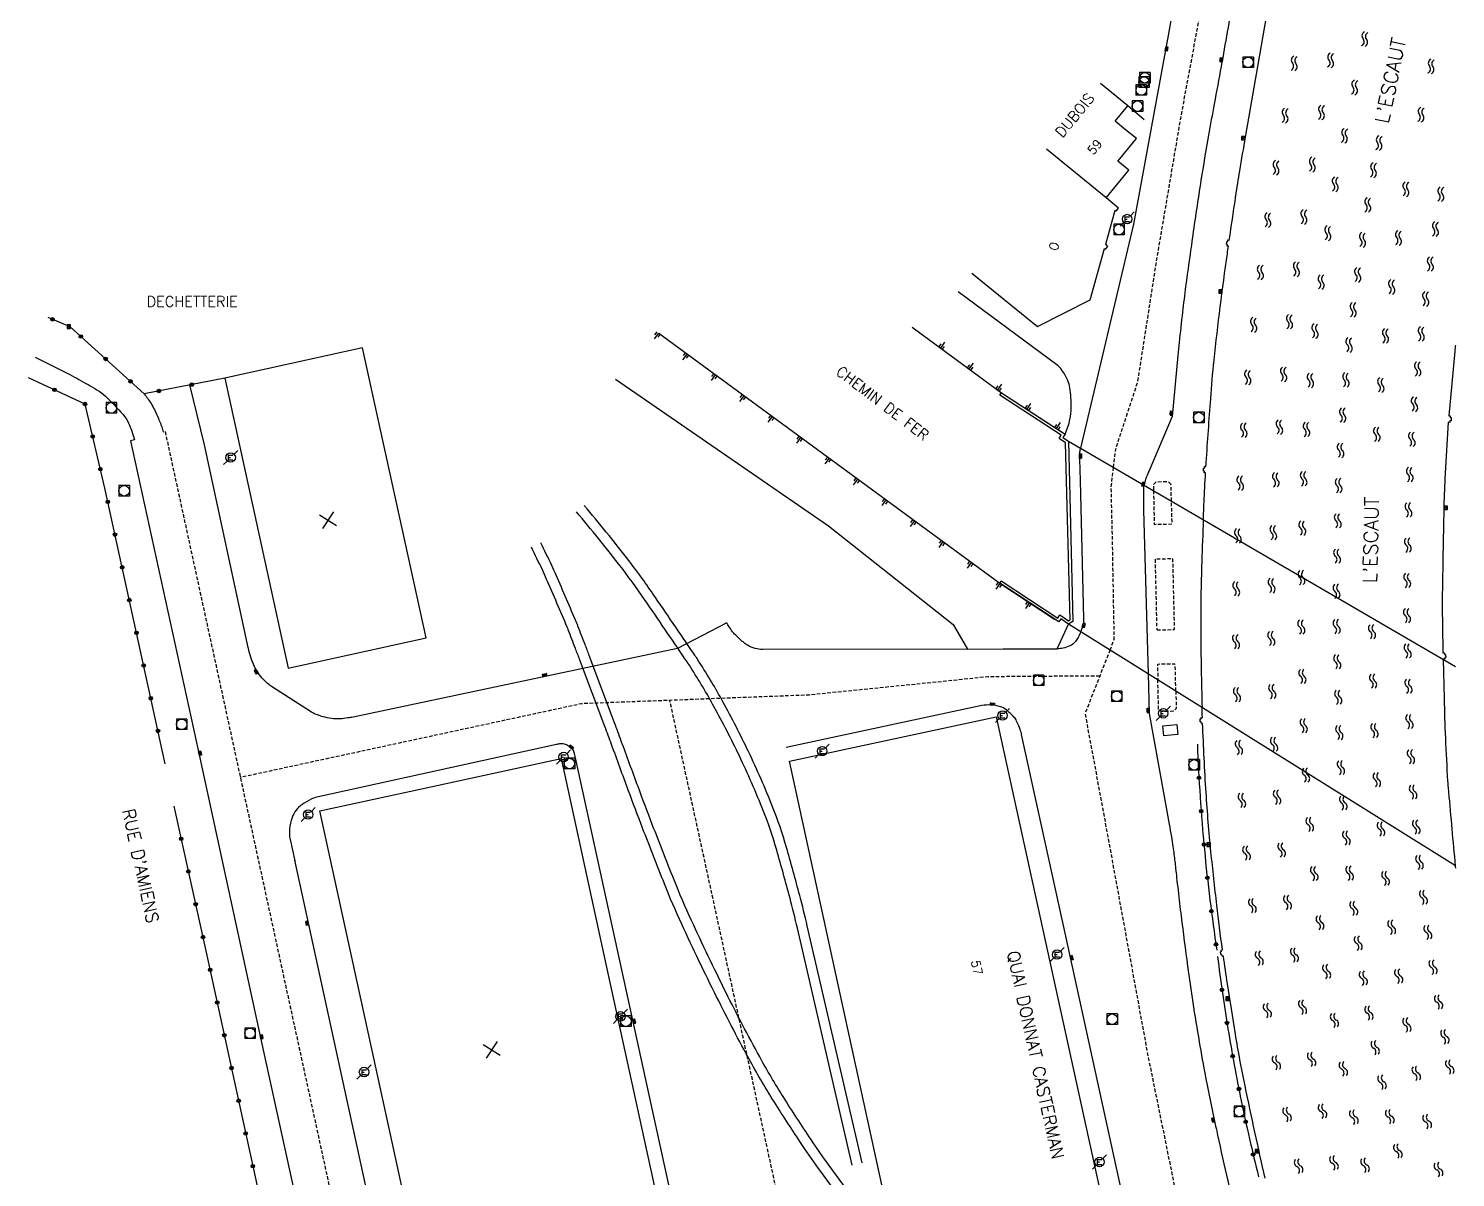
# Model space of a CAD drawing. Header units: millimetres. Extents: x 79000 to 80000, y 145000 to 146001.
# Drawn here: x 79797.7 to 80000, y 145610.7 to 145773.5 of the extents above; entities that cross this region are included whole.
import ezdxf
from ezdxf.enums import TextEntityAlignment as Align

# ---------------------------------------------------------------- set-up
doc = ezdxf.new("R2010")
doc.units = ezdxf.units.MM
doc.linetypes.add('DASHED', pattern=[0.75, 0.5, -0.25])
doc.layers.get('0').update_dxf_attribs({"linetype": 'CONTINUOUS'})
for name, color, linetype in [('W0001', 6, 'DASHED'), ('W0008', 7, 'CONTINUOUS'), ('W0100', 7, 'CONTINUOUS'), ('W0112', 1, 'DASHED'), ('W0120', 7, 'CONTINUOUS'), ('W0211', 2, 'CONTINUOUS'), ('W0322', 7, 'CONTINUOUS'), ('W0330', 7, 'CONTINUOUS'), ('W0400', 7, 'CONTINUOUS'), ('W0420', 7, 'CONTINUOUS'), ('W0471', 7, 'CONTINUOUS'), ('W0500', 5, 'DASHED'), ('W0700', 7, 'CONTINUOUS'), ('W0984', 7, 'CONTINUOUS'), ('W0989', 7, 'CONTINUOUS'), ('W0991', 7, 'CONTINUOUS'), ('W1102', 7, 'CONTINUOUS')]:
    doc.layers.add(name, color=color, linetype=linetype)
doc.styles.get("Standard").update_dxf_attribs({"font": 'romans.shx', "width": 0.85})

# ---------------------------------------------------------------- blocks, each defined once
blk = doc.blocks.new('t211o')
at = {"color": 0, "linetype": 'Continuous'}
for p, q in [((-0.29, 0.5), (-0.29, 0)), ((0, 1), (0, 0)), ((0.29, 0.5), (0.29, 0))]:
    blk.add_line(p, q, dxfattribs=at)
blk = doc.blocks.new('t991o')
at = {"color": 0, "linetype": 'Continuous'}
for p, q in [((-1, 1), (1, -1)), ((-1, -1), (1, 1))]:
    blk.add_line(p, q, dxfattribs=at)
blk = doc.blocks.new('t322o')
at = {"color": 0, "linetype": 'Continuous'}
for radius in [0.25, 0.15]:
    blk.add_circle((0, 0), radius, dxfattribs=at)
blk = doc.blocks.new('t500o')
at = {"color": 0, "linetype": 'Continuous'}
for centre, start, end in [((-0.5, 0.625), 216.8699, 323.1301), ((0.5, -0.125), 36.8699, 143.1301), ((0.5, -0.625), 36.8699, 143.1301), ((-0.5, 0.125), 216.8699, 323.1301)]:
    blk.add_arc(centre, 0.625, start, end, dxfattribs=at)
blk = doc.blocks.new('T400')
for p, q in [((-0.15, 0.3), (0.15, 0.3)), ((-0.15, -0.25), (-0.15, 0.3)), ((-0.15, 0.15), (0.15, 0.15)), ((-0.15, 0), (0.15, 0)), ((0.15, 0.3), (0.15, -0.25)), ((-0.15, -0.15), (0.15, -0.15)), ((-0.15, -0.25), (-0.15, -0.3)), ((-0.15, -0.3), (0.15, -0.3)), ((0.15, -0.3), (0.15, -0.25))]:
    blk.add_line(p, q)
blk = doc.blocks.new('T420')
for p, q in [((0.75, 0.75), (-0.75, 0.75)), ((-0.75, 0.75), (-0.75, -0.75)), ((0.75, 0.75), (0.75, -0.75)), ((0.75, -0.75), (-0.75, -0.75))]:
    blk.add_line(p, q)
blk.add_ellipse((0, 0), major_axis=(-0.53, 0.53), ratio=1, start_param=3.926991, end_param=10.210176)
blk = doc.blocks.new('T471')
for p, q in [((-0.333334, 0.333334), (-0.333334, -0.333334)), ((-0.333334, 0.333334), (0.333334, 0.333334)), ((-0.333334, 0), (0, 0)), ((0.500001, 0.500001), (1.000002, 1.000002)), ((-0.500001, -0.500001), (-1.000002, -1.000002)), ((-0.333334, -0.333334), (0.333334, -0.333334))]:
    blk.add_line(p, q)
blk.add_ellipse((0, 0), major_axis=(0.471405, 0.471405), ratio=1, start_param=5.4977871438, end_param=11.780972451)
blk = doc.blocks.new('t330o')
at = {"color": 0, "linetype": 'Continuous'}
for p, q in [((0.25, -0.25), (-0.25, 0.25)), ((-0.25, -0.25), (0.25, 0.25)), ((-0.25, 0.25), (-0.25, -0.25)), ((0.25, 0.25), (-0.25, 0.25)), ((0.25, -0.25), (0.25, 0.25)), ((-0.25, -0.25), (0.25, -0.25)), ((-0.25, -0.25), (-0.25, -0.25))]:
    blk.add_line(p, q, dxfattribs=at)

msp = doc.modelspace()

# ---------------------------------------------------------------- linework, layer by layer
at = {"layer": 'W0001', "flags": 128}
for points in [[(79951.53, 145711.28), (79951.83, 145713.85), (79954.98, 145723.48), (79957.56, 145740.11), (79961.1, 145760.99), (79965.63, 145785.36), (79966.65, 145791.71), (79967.59, 145798.7), (79968.22, 145806.76), (79969.1, 145818.97), (79969.74, 145828.21), (79970.62, 145844.83), (79971.37, 145861.7), (79971.81, 145877.44), (79972.13, 145890.71), (79972.19, 145905.63), (79971.88, 145918.32), (79971.69, 145931.41), (79971.44, 145942.74), (79970.74, 145952.04), (79969.86, 145966.59), (79969.05, 145975.68)], [(79817.07, 145716.36), (79839.22, 145614.54), (79847.5, 145576.65)], [(79951.03, 145685.41), (79951.63, 145686.93), (79951.38, 145700.84), (79951.2, 145708.5), (79951.53, 145711.28)], [(79951.03, 145685.41), (79947.48, 145676.41), (79950.71, 145658.97), (79956.35, 145628.15), (79961.24, 145604.09), (79965.57, 145586.8), (79970.83, 145569.33), (79978.35, 145549.41), (79986.35, 145533.99), (79997.52, 145516.77), (80000, 145513.25)], [(79949.58, 145681.72), (79933.69, 145681.61), (79927.76, 145680.98), (79908.32, 145679.02), (79876.11, 145677.79), (79827.73, 145667.34)], [(79986.35, 145533.99), (79958.24, 145537.91), (79936.04, 145567.86), (79926.14, 145581), (79907.51, 145591.55), (79888.62, 145678.26)]]:
    msp.add_lwpolyline(points, dxfattribs=at)
at = {"layer": 'W0008', "flags": 128}
for points in [[(79965.95, 145906.4), (79966.04, 145897.51), (79965.96, 145886.18, -0.00371), (79965.95, 145885.37, -0.001149), (79965.89, 145882.78, -0.000543), (79965.8, 145879.52, -0.001278), (79965.75, 145878.13), (79965.52, 145871.09), (79964.18, 145828.67), (79963.17, 145796.01, -0.000729), (79963.12, 145794.72, -0.00387), (79963.11, 145794.47, -0.025414), (79963.09, 145794.24, -0.003552), (79962.83, 145792.63, -0.000384), (79962.5, 145790.66, -0.002581), (79962.45, 145790.37), (79959.26, 145772.5), (79954.34, 145745.74), (79946.82, 145714.02)], [(79968.5, 145777.9, -0.001967), (79966.78, 145768.1, -0.002469), (79965.8, 145762.78, 0.002969), (79964.99, 145758.35, 0.004863), (79963.92, 145751.97, 0.003745), (79962.68, 145743.66, 0.002429), (79961.75, 145736.93, 0.004497), (79961.3, 145733.28, 0.001478), (79960.83, 145729, 0.003446), (79960.64, 145727.16), (79959.83, 145718.5), (79956.53, 145710.72, 0.016603), (79956.23, 145710.04, 0.025996), (79956.07, 145709.6, 0.004798), (79955.83, 145708.77, 0.004798)], [(79798.66, 145726.9), (79803.55, 145724.43, -0.011296), (79804.86, 145723.74, -0.005688), (79807.41, 145722.27, -0.055391), (79808.6, 145721.37, -0.022903), (79811.1, 145718.78, -0.074653), (79811.88, 145717.57, -0.042509), (79812.72, 145715.2), (79812.17, 145715.07), (79821.76, 145671.22), (79830.71, 145630.04), (79840.47, 145585.37, -0.042432), (79840.61, 145584.31, -0.032796), (79840.58, 145582.93, -0.058447), (79840.4, 145582.08, -0.062969), (79840.05, 145581.34, -0.049614), (79839.24, 145580.32, -0.041669), (79838.07, 145579.29), (79804.53, 145554.58)], [(79814.11, 145721.7, -0.022044), (79815.08, 145720.34, -0.037428), (79815.55, 145719.47, -0.003054), (79816.11, 145718.21, -0.005038), (79816.44, 145717.44, -0.019497), (79816.59, 145717.01, -0.007637), (79816.82, 145716.29)], [(79946.87, 145688.01, -0.004663), (79946.8, 145687.8, -0.082693), (79946.11, 145686.59, -0.11826), (79945.33, 145686, -0.045851), (79944.37, 145685.67, -0.056603), (79943.55, 145685.57), (79935.88, 145685.51), (79901.79, 145685.49, -0.06676), (79900.74, 145685.63, -0.058399), (79899.62, 145686.09, -0.051833), (79899.15, 145686.41, -0.018271), (79897.96, 145687.5, -0.042902), (79897.38, 145688.18, -0.030531), (79896.71, 145689.26), (79889.7, 145685.61), (79843.71, 145675.89, -0.020389), (79842.96, 145675.77, -0.013405), (79841.82, 145675.65, -0.045233), (79840.93, 145675.67, -0.03433), (79839.77, 145675.87, -0.02992), (79838.53, 145676.26, -0.050758), (79837.84, 145676.61), (79832.13, 145680.25, -0.038446), (79831.8, 145680.5, -0.014956), (79831.03, 145681.22, -0.044311), (79830.27, 145682.11, -0.047138), (79829.72, 145683.08, -0.026395), (79829.21, 145684.4, -0.026491), (79828.84, 145685.77), (79822.64, 145714.46), (79820.59, 145722.97)], [(79946.82, 145714.02), (79946.81, 145713.97, 0.022109), (79946.71, 145713.43, 0.031545), (79946.67, 145713.05, 0.006496), (79946.67, 145712.74, 0.00735), (79946.68, 145712.47), (79946.79, 145709.42), (79947.28, 145689.87, -0.063802), (79947.21, 145689.18, -0.025977), (79946.87, 145688.01, -0.022429)], [(79955.84, 145708.77, 0.01351), (79955.8, 145708.66, 0.045044), (79955.78, 145708.55, 0.01414), (79955.76, 145708.12, 0.01108), (79955.76, 145707.58), (79955.79, 145705.24), (79956.44, 145682.03)], [(79956.44, 145682.03), (79956.6, 145676.41), (79959.42, 145660.73, -0.003333), (79959.72, 145658.95, -0.004265), (79959.94, 145657.55, -0.005496), (79960.09, 145656.46, -0.003016), (79960.33, 145654.45, -0.002444), (79960.47, 145653.15, 0.001779), (79960.67, 145651.35, 0.003833), (79961.1, 145647.68, 0.001987), (79962.03, 145640.59, 0.00453), (79962.76, 145635.47, 0.004142), (79963.67, 145629.88, 0.006314), (79964.58, 145624.88, 0.00425), (79966.1, 145617.48, 0.004269), (79967.54, 145610.99, 0.004213), (79969.12, 145604.45, 0.005712)], [(79938.74, 145577.87), (79939.04, 145577.41, 0.093729), (79939.58, 145576.86, 0.101183), (79940.24, 145576.57, 0.060364), (79941.01, 145576.5, 0.045295), (79942.04, 145576.63), (79954.07, 145579.22, 0.056005), (79954.96, 145579.53, 0.037702), (79956.18, 145580.21, 0.111374), (79957.14, 145581.22, 0.093947), (79957.7, 145582.76, 0.036753), (79957.87, 145584.52, 0.058732), (79957.76, 145585.62), (79951.86, 145612.43), (79944.75, 145644.84), (79938.5, 145673.41, 0.035018), (79938.29, 145674.14, 0.020479), (79937.79, 145675.34, 0.077879), (79937.41, 145675.9, 0.034401), (79936.31, 145676.93, 0.095477), (79935.49, 145677.37, 0.121868), (79932.87, 145677.53), (79905.13, 145671.57)], [(79891.12, 145597.5), (79884.26, 145628.82), (79875.33, 145669.7), (79875.12, 145670.73, 0.121184), (79874.85, 145671.29, 0.090725), (79874.23, 145671.82, 0.050783), (79873.69, 145672.06, 0.087157), (79873.35, 145672.11, 0.016503), (79872.84, 145672.08, 0.030472), (79872.57, 145672.03), (79838.58, 145664.54, 0.060744), (79837.77, 145664.26, 0.03461), (79836.49, 145663.51, 0.079053), (79835.64, 145662.71, 0.075788), (79835.06, 145661.66, 0.067391), (79834.7, 145660.05, 0.074573), (79834.79, 145658.56), (79835.44, 145655.55)], [(79835.42, 145655.61), (79845.03, 145611.34), (79849.33, 145591.79, 0.037225)]]:
    msp.add_lwpolyline(points, format="xyb", dxfattribs=at)
msp.add_lwpolyline([(79955.89, 145760.53), (79953.53, 145762.51)], dxfattribs=at)
msp.add_lwpolyline([(79958.5, 145674.65), (79960.5, 145674.84), (79960.64, 145673.44), (79958.64, 145673.24)], close=True, dxfattribs=at)
at = {"layer": 'W0100', "flags": 128}
msp.add_lwpolyline([(79931.42, 145738.81), (79940.74, 145731.26), (79948.23, 145735.01), (79950.26, 145742.32), (79950.39, 145742.21), (79950.74, 145742.61), (79950.42, 145742.9), (79951.76, 145747.72), (79951.91, 145747.59), (79952.25, 145748.01), (79950.48, 145749.46), (79953.7, 145753.42), (79952.15, 145754.69), (79952.42, 145755.01), (79954.77, 145757.87), (79953.22, 145759.14), (79951.76, 145760.34), (79953.53, 145762.51), (79949.67, 145765.68)], dxfattribs=at)
for points in [[(79834.74, 145725.95), (79825.52, 145723.93), (79834.52, 145682.83), (79854.06, 145687.14), (79845.07, 145728.21)], [(79934.91, 145675.94), (79949.85, 145607.6), (79921.53, 145601.41), (79920.14, 145602.91), (79913.03, 145635.59), (79905.61, 145669.63)], [(79889.17, 145596.76), (79854.98, 145589.34), (79849.02, 145616.74), (79838.99, 145662.6), (79853.65, 145665.78), (79873.2, 145670.05), (79879.57, 145640.89)]]:
    msp.add_lwpolyline(points, close=True, dxfattribs=at)
at = {"layer": 'W0112', "flags": 128}
for points in [[(79959.67, 145708.89), (79959.31, 145709.25), (79957.53, 145709.19), (79957.17, 145708.81), (79957.19, 145707.98)], [(79957.19, 145707.98), (79957.3, 145703.26), (79957.35, 145703.21), (79959.78, 145703.27), (79959.83, 145703.32), (79959.74, 145706.5)], [(79959.74, 145706.5), (79959.67, 145708.9)], [(79960.36, 145679.58), (79960.28, 145683.37), (79960.23, 145683.42), (79957.81, 145683.37), (79957.76, 145683.31), (79957.81, 145681.17)], [(79960.36, 145679.58), (79960.42, 145677.11), (79960.06, 145676.73), (79958.31, 145676.66), (79957.91, 145677.04), (79957.81, 145681.17)]]:
    msp.add_lwpolyline(points, dxfattribs=at)
msp.add_lwpolyline([(79957.7, 145688.25), (79960.13, 145688.31), (79960.18, 145688.36), (79959.94, 145698.32), (79957.41, 145698.27), (79957.65, 145688.3)], close=True, dxfattribs=at)
at = {"layer": 'W0120', "flags": 128}
for points in [[(79964.25, 145703.87, -0.000764), (79964.36, 145706.36, -0.003593), (79964.57, 145710.51), (79964.39, 145710.53), (79964.41, 145710.77), (79964.27, 145710.77), (79964.29, 145711.18), (79964.41, 145711.17), (79964.42, 145711.4), (79964.62, 145711.39, -0.002335), (79964.66, 145712, -0.000158), (79965.3, 145721.02, -0.008841), (79965.78, 145726.46, -0.008194), (79967.66, 145741.57, -0.00022), (79967.81, 145742.62), (79967.63, 145742.65), (79967.67, 145742.88), (79967.53, 145742.91), (79967.58, 145743.31), (79967.71, 145743.29), (79967.74, 145743.51), (79967.93, 145743.49, -0.000077), (79968.81, 145749.44, -0.001417), (79968.86, 145749.77, -0.003091), (79969.42, 145753.3, -0.002271), (79970.24, 145758.1), (79973.23, 145775.15)], [(79964.25, 145703.87, 0.001833), (79964.03, 145697.91, 0.009411), (79963.89, 145688.09, 0.006693), (79964.08, 145677.26, 0.006512)], [(79973.03, 145610.54, -0.005596), (79970.17, 145623.65, -0.010079), (79968.81, 145630.98, -0.002688), (79967.67, 145638.11, -0.00327), (79967.1, 145642.04), (79966.91, 145642.02), (79966.89, 145642.26), (79966.75, 145642.24), (79966.69, 145642.65), (79966.82, 145642.66), (79966.78, 145642.89), (79966.97, 145642.91, -0.004848), (79966.17, 145649.25, -0.004069), (79965.34, 145656.82, -0.009294), (79964.65, 145665.17, -0.006676), (79964.16, 145674.98), (79963.98, 145674.98), (79963.97, 145675.22), (79963.83, 145675.22), (79963.81, 145675.63), (79963.94, 145675.63), (79963.93, 145675.85), (79964.12, 145675.86, -0.000865), (79964.08, 145677.26)]]:
    msp.add_lwpolyline(points, format="xyb", dxfattribs=at)
at = {"layer": 'W0120'}
msp.add_lwpolyline([(80000, 145728.62, 0.000353), (79999.9, 145727.75), (79999.05, 145718.59), (79999.27, 145718.57), (79999.25, 145718.35), (79999.41, 145718.34), (79999.37, 145717.89), (79999.22, 145717.9), (79999.2, 145717.65), (79998.97, 145717.67), (79998.5, 145709.68, 0.007956), (79998.35, 145705.37, 0.000189), (79998.23, 145699.1, 0.000246), (79998.15, 145694.29, 0.006348), (79998.13, 145691.3, 0.003009), (79998.22, 145684.99), (79998.45, 145685), (79998.45, 145684.79), (79998.61, 145684.79), (79998.63, 145684.35), (79998.48, 145684.34), (79998.49, 145684.1), (79998.26, 145684.09), (79998.39, 145678.53, 0.00516), (79998.57, 145672.93, 0.004722), (79998.89, 145666.81, 0.006629), (79998.96, 145665.92, 0.000569), (79999.9, 145655.48, 0.003929), (80000, 145654.49)], format="xyb", dxfattribs=at)
at = {"layer": 'W0120', "flags": 128}
msp.add_lwpolyline([(79935.42, 145721.53), (79935.64, 145721.86), (79944.67, 145715.97), (79944.36, 145715.5), (79945.13, 145715), (79945.76, 145689.43), (79945.15, 145689.09), (79944.04, 145689.81), (79943.76, 145689.38), (79935.39, 145694.88), (79935.61, 145695.22), (79943.65, 145689.94), (79943.93, 145690.37), (79945.16, 145689.55), (79945.36, 145689.66), (79944.73, 145714.78), (79943.81, 145715.38), (79944.11, 145715.85)], close=True, dxfattribs=at)
for points in [[(79945.13, 145715), (80000, 145683.07)], [(80000, 145654.82), (79945.15, 145689.09)]]:
    msp.add_lwpolyline(points, dxfattribs=at)
at = {"layer": 'W0211', "flags": 128}
msp.add_lwpolyline([(79944.67, 145715.97, 0.043025), (79945.35, 145718.09, 0.058604), (79945.53, 145719.72, 0.027992), (79945.34, 145722.56, 0.075489), (79945.06, 145723.58, 0.048634), (79944.21, 145725.07, 0.079656), (79943.47, 145725.82), (79929.49, 145736.17)], format="xyb", dxfattribs=at)
for points in [[(79887.04, 145730.3), (79935.39, 145694.88), (79943.14, 145689.79)], [(79922.96, 145731.15), (79935.64, 145721.86), (79944.14, 145716.32)], [(79880.9, 145723.8), (79911.11, 145702.98), (79928.77, 145689.02), (79930.84, 145685.51), (79943.55, 145685.57), (79945.15, 145689.09)]]:
    msp.add_lwpolyline(points, dxfattribs=at)
at = {"layer": 'W0322', "flags": 128}
for points in [[(79825.52, 145723.93), (79814.11, 145721.7), (79803.63, 145731.19), (79800.49, 145732.52)], [(79817.09, 145669.29), (79808.52, 145708.33), (79805.74, 145720.24), (79797.71, 145723.98)], [(79818.31, 145663.28), (79822.86, 145642.78), (79835.68, 145583.94), (79833.18, 145582.1)]]:
    msp.add_lwpolyline(points, dxfattribs=at)
for points in [[(79963.41, 145672.05, 0.007173), (79963.8, 145664.59, 0.007173), (79964.41, 145657.13, 0.006887), (79965.19, 145650, 0.006887), (79966.17, 145642.89)], [(79966.27, 145641.95, 0.009792), (79967.75, 145631.71, 0.009792), (79969.63, 145621.53, 0.005217), (79970.8, 145616.13, 0.005217), (79972.08, 145610.77)]]:
    msp.add_lwpolyline(points, format="xyb", dxfattribs=at)
at = {"layer": 'W0700', "flags": 128}
for points in [[(79915.89, 145612.74), (79908.11, 145646.32, 0.007917), (79907.04, 145650.6, 0.004938), (79905.16, 145657.44, 0.024692), (79903.2, 145663.17, 0.017455), (79899.77, 145671.01, 0.013751), (79896.14, 145678.08, 0.016704), (79892.8, 145683.7, 0.006833), (79891.96, 145684.97, 0.001023), (79886.22, 145693.38, 0.014756), (79882.66, 145698.26, 0.00908), (79876.5, 145705.9)], [(79914.49, 145612.41), (79906.71, 145645.99, 0.007917), (79905.66, 145650.24, 0.004938), (79903.78, 145657.04, 0.024692), (79901.87, 145662.64, 0.017455), (79898.48, 145670.39, 0.013751), (79894.88, 145677.39, 0.016704), (79891.59, 145682.93, 0.006833), (79890.77, 145684.17, 0.001023), (79885.04, 145692.57, 0.014756), (79881.53, 145697.38, 0.00908), (79875.4, 145704.98, 0.00908)], [(79918.44, 145599.99), (79910.03, 145611.49, -0.010546), (79907.42, 145615.21, -0.006563), (79903.44, 145621.33, -0.015398), (79900.09, 145627.02, -0.009765), (79895.26, 145636.25, -0.007453), (79890.32, 145646.53, -0.013578), (79887.85, 145652.29, -0.002555), (79884.77, 145660.14, -0.003727), (79882.73, 145665.55, -0.001046), (79880.36, 145672.01, 0.002649), (79879.42, 145674.56), (79875.82, 145684.12, 0.001547), (79875.24, 145685.64, 0.000902), (79874.23, 145688.26, 0.009094), (79874.08, 145688.65, 0.000518), (79871.16, 145695.42, 0.008362), (79870.55, 145696.77, 0.003481), (79869.01, 145699.96)], [(79919.63, 145600.86), (79911.21, 145612.36, -0.010546), (79908.64, 145616.03, -0.006563), (79904.68, 145622.12, -0.015398), (79901.38, 145627.73, -0.009765), (79896.57, 145636.9, -0.007453), (79891.66, 145647.15, -0.013578), (79889.22, 145652.83, -0.002555), (79886.14, 145660.67, -0.003727), (79884.11, 145666.06, -0.001046), (79881.74, 145672.51, 0.002649), (79880.79, 145675.08), (79877.2, 145684.63, 0.001547), (79876.61, 145686.17, 0.000902), (79875.6, 145688.79, 0.009094), (79875.43, 145689.23, 0.000518), (79872.51, 145696, 0.008362), (79871.88, 145697.39, 0.003481), (79870.33, 145700.61)]]:
    msp.add_lwpolyline(points, format="xyb", dxfattribs=at)
at = {"layer": 'W1102', "flags": 128}
msp.add_lwpolyline([(79950.48, 145749.46), (79942.04, 145756.38)], dxfattribs=at)

# ---------------------------------------------------------------- block references
at = {"layer": 'W0211'}
for p, rotation in [((79887.04, 145730.3), 143.7752669295918), ((79926.99, 145728.2), 323.775266929686), ((79891.07, 145727.35), 143.7752669296518), ((79931.03, 145725.24), 323.7752669297076), ((79895.11, 145724.39), 143.7752669296351), ((79935.06, 145722.29), 323.7752669297751), ((79899.14, 145721.44), 143.7752669296978), ((79939.23, 145719.52), 326.872271288358), ((79903.17, 145718.48), 143.7752669296814), ((79943.41, 145716.79), 326.8722712884789), ((79907.21, 145715.53), 143.7752669296258), ((79911.24, 145712.58), 143.7752669296075), ((79915.27, 145709.62), 143.7752669296743), ((79919.31, 145706.67), 143.7752669295827), ((79923.34, 145703.71), 143.7752669296152), ((79927.38, 145700.76), 143.7752669295657), ((79931.41, 145697.8), 143.7752669295972), ((79935.44, 145694.85), 146.681612562713), ((79939.62, 145692.1), 146.6816125626745)]:
    msp.add_blockref('t211o', p, dxfattribs=dict(at, rotation=rotation))
at = {"layer": 'W0322'}
for p, rotation in [((79801.11, 145732.26), 157.044895671913), ((79805.12, 145729.84), 137.842993551807), ((79808.64, 145726.65), 137.842993551807), ((79812.16, 145723.47), 137.842993551807), ((79801.39, 145722.27), 155.0317417086481), ((79816.19, 145722.11), 191.0554048494911), ((79820.85, 145723.02), 191.0554048494911), ((79805.7, 145720.26), 155.0317417086481), ((79806.81, 145715.66), 103.1396843948957), ((79807.89, 145711.03), 103.1396843948957), ((79808.94, 145706.4), 102.3786132147112), ((79809.96, 145701.76), 102.3786132147112), ((79810.98, 145697.12), 102.3786132147112), ((79811.99, 145692.48), 102.3786132147112), ((79813.01, 145687.84), 102.3786132147112), ((79814.03, 145683.21), 102.3786132147112), ((79815.05, 145678.57), 102.3786132147112), ((79816.07, 145673.93), 102.3786132147112), ((79963.64, 145667.31), 273.2308342685253), ((79963.95, 145662.57), 274.275052006765), ((79819.34, 145658.64), 282.5128462553485), ((79964.34, 145657.84), 275.319269745037), ((79820.37, 145654.01), 282.5128462553485), ((79964.83, 145653.11), 276.3634874832092), ((79821.4, 145649.37), 282.5128462553485), ((79965.4, 145648.4), 277.4077052218927), ((79822.43, 145644.73), 282.5128462553485), ((79966.05, 145643.69), 278.4519229599589), ((79823.45, 145640.09), 282.2842152595333), ((79966.9, 145637.25), 278.1381730629517), ((79824.46, 145635.45), 282.2842152595333), ((79967.61, 145632.55), 279.1676201853602), ((79825.47, 145630.81), 282.2842152595333), ((79968.41, 145627.87), 280.1970673078013), ((79826.48, 145626.17), 282.2842152595333), ((79969.3, 145623.2), 281.2265144302067), ((79827.49, 145621.53), 282.2842152595333), ((79970.26, 145618.55), 282.2559615524572), ((79828.5, 145616.89), 282.2842152595333), ((79829.51, 145612.25), 282.2842152595333), ((79971.31, 145613.92), 283.2854086752433)]:
    msp.add_blockref('t322o', p, dxfattribs=dict(at, rotation=rotation))
at = {"layer": 'W0330'}
for p in [(79969.94, 145757.94), (79966.69, 145736.21), (79803.41, 145731.22), (79998.62, 145705.56), (79965, 145657.81), (79967.68, 145636), (79971.85, 145614.39)]:
    msp.add_blockref('t330o', p, dxfattribs=at)
at = {"layer": 'W0400'}
for p, rotation in [((79959.05, 145770.57), 169.3153813147916), ((79966.8, 145769.05), 349.8640631906085), ((79959.72, 145718.99), 354.6250551468074), ((79946.83, 145712.91), 359.3497761151789), ((79955.73, 145708.93), 344.7514969578363), ((79947.29, 145688.89), 165.5470094283434), ((79829.98, 145682.31), 210.5004436370195), ((79870.88, 145681.9), 101.1615273427249), ((79934.33, 145677.74), 265.3675305489891), ((79956.44, 145676.86), 1.607030033512933), ((79822.02, 145670.76), 192.2582965730235), ((79874.65, 145671.65), 229.4447647275658), ((79837.21, 145646.68), 192.2439374292036), ((79945.58, 145641.77), 192.3762679884081), ((79883.55, 145632.8), 12.05928681336748), ((79830.74, 145630.6), 12.25829657305952), ((79965.66, 145618.81), 11.88951291222136)]:
    msp.add_blockref('T400', p, dxfattribs=dict(at, rotation=rotation))
at = {"layer": 'W0420'}
for p in [(79970.6, 145768.68), (79955.85, 145765.87), (79955.97, 145766.5), (79955.46, 145764.76), (79954.91, 145762.47), (79952.3, 145745), (79809.45, 145719.72), (79963.62, 145718.34), (79811.26, 145707.97), (79940.91, 145681.11), (79951.97, 145678.84), (79819.42, 145674.87), (79874.39, 145669.31), (79962.95, 145669.12), (79882.39, 145632.81), (79951.34, 145633.08), (79829.1, 145631.08), (79969.36, 145620.02)]:
    msp.add_blockref('T420', p, dxfattribs=at)
at = {"layer": 'W0471'}
for p in [(79953.46, 145746.48), (79826.36, 145712.68), (79935.78, 145676.13), (79958.58, 145676.43), (79873.56, 145670.24), (79910.22, 145671.08), (79837.35, 145662.08), (79943.52, 145642.24), (79881.62, 145633.49), (79845.27, 145625.6), (79949.53, 145612.85)]:
    msp.add_blockref('T471', p, dxfattribs=at)
at = {"layer": 'W0500'}
for p, rotation in [((79987.14, 145771.98), 78.1454212764327), ((79977.14, 145768.53), 80.06086818611423), ((79982.3, 145768.97), 80.0608681861454), ((79996.55, 145768.11), 78.16153139491013), ((79985.71, 145765.13), 78.1454212764327), ((79975.85, 145761.14), 80.06086818611423), ((79981, 145761.59), 80.0608681861454), ((79995.12, 145761.26), 78.16153139491013), ((79984.27, 145758.28), 78.1454212764327), ((79989.17, 145757.25), 78.16153139491013), ((79974.56, 145753.75), 80.4422902415653), ((79979.71, 145754.2), 80.30150050796621), ((79988.38, 145753.41), 79.53766941958818), ((79982.96, 145751.4), 81.26365869932557), ((79992.97, 145750.72), 81.03972533089114), ((79997.92, 145750), 80.42351536230932), ((79987.57, 145748.47), 81.26773070959753), ((79973.4, 145746.34), 81.62140126211636), ((79978.52, 145746.79), 81.61788984838617), ((79997.16, 145745.06), 81.39282142207213), ((79981.91, 145744.48), 81.7637689282508), ((79986.83, 145743.53), 81.79523090004321), ((79991.92, 145743.8), 81.66291859341422), ((79972.34, 145738.92), 82.23519296675782), ((79977.45, 145739.37), 82.09198661991616), ((79996.44, 145740.11), 82.06619545545526), ((79980.96, 145737.55), 82.57163173418544), ((79986.14, 145738.58), 82.4204189755192), ((79990.96, 145736.87), 82.51601996014381), ((79995.78, 145735.16), 82.61313692310215), ((79985.5, 145733.62), 82.86761372692953), ((79971.39, 145731.48), 83.16999620118227), ((79976.48, 145731.93), 83.03706945372663), ((79980.09, 145730.6), 83.19288116777969), ((79990.08, 145729.92), 83.14701756152445), ((79995.15, 145730.19), 83.06742310064703), ((79984.92, 145728.65), 84.77658794074672), ((79994.65, 145725.22), 84.76852191084761), ((79970.56, 145724.03), 84.63253437226693), ((79975.63, 145724.48), 84.26493477355575), ((79979.44, 145723.63), 84.77658794061429), ((79984.47, 145723.67), 84.7765879407384), ((79989.42, 145722.95), 84.77266551616334), ((79984.01, 145718.69), 84.7765879407452), ((79994.19, 145720.24), 84.76852191084761), ((79975.04, 145717), 85.93867835687381), ((79978.88, 145716.66), 86.60179638166512), ((79969.99, 145716.55), 85.94194263454877), ((79988.85, 145715.98), 86.60179638142394), ((79993.82, 145715.26), 86.60179638142493), ((79983.71, 145713.7), 86.60179638143325), ((79969.49, 145709.06), 86.90440600669253), ((79974.53, 145709.52), 86.75489727942062), ((79978.48, 145709.67), 87.47254427480871), ((79983.44, 145708.71), 87.75258211704879), ((79993.52, 145710.27), 86.60179638142394), ((79993.34, 145705.27), 88.91790731366409), ((79978.29, 145702.67), 88.93773517405114), ((79983.31, 145703.71), 88.92991454513015), ((79969.16, 145701.57), 87.81868637509133), ((79974.18, 145702.03), 87.77238754336048), ((79983.22, 145698.71), 88.96748855377231), ((79993.25, 145700.27), 88.95235428828096), ((79973.94, 145694.53), 88.78551366436564), ((79978.17, 145695.67), 89.0041562475722), ((79993.16, 145695.27), 89.00578828819552), ((79968.93, 145694.08), 88.91194893128848), ((79983.14, 145693.72), 89.37659032328347), ((79978.16, 145688.67), 270.7307711516538), ((79983.16, 145688.72), 270.7328290317978), ((79993.14, 145690.27), 270.5782003219596), ((79968.9, 145686.58), 270.4671249952725), ((79973.89, 145687.03), 270.4064185612024), ((79988.17, 145687.99), 270.8171218643365), ((79993.22, 145685.27), 271.1195456308432), ((79983.25, 145683.72), 271.4562189110982), ((79978.3, 145681.67), 271.4562189113202), ((79988.32, 145681), 271.4566342688142), ((79993.34, 145680.27), 271.457051143609), ((79969.03, 145679.08), 271.5425021008618), ((79974.02, 145679.54), 271.4954219091688), ((79983.38, 145678.72), 271.4562189110978), ((79978.49, 145674.68), 271.9656027980154), ((79993.48, 145675.28), 271.9476871040865), ((79983.53, 145673.72), 272.1908476201246), ((79988.52, 145674), 272.1731725898962), ((79969.3, 145671.58), 272.6827878207707), ((79974.29, 145672.04), 272.6467954698246), ((79993.69, 145670.28), 272.9027530892747), ((79983.76, 145668.73), 273.0799888800248), ((79978.81, 145667.68), 273.2092183483707), ((79988.86, 145667.01), 273.4212165783401), ((79969.73, 145664.09), 274.0103316209657), ((79974.71, 145664.55), 273.9813627855518), ((79994, 145665.29), 275.0825759150423), ((79984.1, 145663.74), 275.09087785044), ((79979.35, 145660.7), 275.1231227295496), ((79989.45, 145660.03), 275.1426332507976), ((79994.44, 145660.31), 275.1447565085634), ((79984.54, 145658.76), 275.1529237725306), ((79970.38, 145656.62), 275.863899026318), ((79975.36, 145657.08), 275.8705136712641), ((79994.9, 145655.33), 275.2069371020752), ((79979.98, 145653.73), 275.2098966347166), ((79985, 145653.78), 275.4574764254236), ((79990.1, 145653.06), 276.3989315920652), ((79995.46, 145650.36), 277.1644198581668), ((79971.21, 145649.17), 276.827684619701), ((79976.19, 145649.63), 276.8522456072913), ((79985.58, 145648.81), 277.2040490869231), ((79980.8, 145646.78), 277.3857635714055), ((79990.96, 145646.12), 277.4428723776879), ((79986.22, 145643.86), 277.754085543596), ((79996.1, 145645.41), 277.7150046625296), ((79972.19, 145641.73), 278.1800255916085), ((79977.17, 145642.19), 278.2297045252031), ((79981.74, 145639.85), 278.3886338997364), ((79996.82, 145640.46), 278.7048927696034), ((79986.94, 145638.91), 278.7113584550948), ((79991.95, 145639.19), 278.8055070502868), ((79973.33, 145634.32), 279.1308336443643), ((79978.32, 145634.78), 279.1601095384126), ((79987.73, 145633.97), 279.6686313665912), ((79997.61, 145635.52), 279.694780876679), ((79982.84, 145632.93), 279.7068462763682), ((79993.11, 145632.28), 280.1681417228804), ((79998.5, 145630.6), 280.6846689837542), ((79988.62, 145629.05), 280.6259042780866), ((79974.61, 145626.93), 280.9242967510614), ((79979.61, 145627.39), 281.0863545608784), ((79984.1, 145626.05), 281.2245876993737), ((79999.19, 145626.31), 282.3617306282687), ((79989.6, 145624.15), 282.1682052804535), ((79994.44, 145625.41), 282.0966379713079), ((79976.13, 145619.59), 282.1609657573889), ((79981.15, 145620.05), 282.2195166758491), ((79985.59, 145619.21), 282.9228076518257), ((79990.7, 145619.27), 282.9837279650323), ((79995.99, 145618.59), 283.088835140013), ((79991.84, 145614.4), 283.265642151926), ((79977.76, 145612.27), 282.8838135740381), ((79982.78, 145612.73), 282.9533857843112), ((79987.18, 145612.39), 283.3155712009442), ((79997.6, 145611.78), 283.7630232459504)]:
    msp.add_blockref('t500o', p, dxfattribs=dict(at, rotation=rotation))
at = {"layer": 'W0991', "rotation": 282.2360564425023}
for p in [(79840.16, 145703.8), (79863.36, 145628.74)]:
    msp.add_blockref('t991o', p, dxfattribs=at)

# ---------------------------------------------------------------- texts
at = {"layer": 'W0500'}
for rotation, p in [(78.1615, (79990.77, 145766.11)), (88.5165, (79988.01, 145701))]:
    msp.add_text("L'ESCAUT", height=2, rotation=rotation, dxfattribs=at).set_placement(p, align=Align.MIDDLE)
at = {"layer": 'W0984'}
for s, rotation, p in [('DUBOIS', 50.6464, (79946.03, 145761.21)), ('CHEMIN DE FER', 322.7055, (79918.79, 145720.38))]:
    msp.add_text(s, height=1.5, rotation=rotation, dxfattribs=at).set_placement(p, align=Align.MIDDLE)
msp.add_text('DECHETTERIE', height=1.5, dxfattribs=at).set_placement((79820.91, 145734.79), align=Align.MIDDLE)
at = {"layer": 'W0989'}
for s, rotation, p in [("RUE D'AMIENS", 282.4157, (79813.61, 145654.81)), ('QUAI DONNAT CASTERMAN', 282.33, (79940.4, 145627.99))]:
    msp.add_text(s, height=1.75, rotation=rotation, dxfattribs=at).set_placement(p, align=Align.MIDDLE)
at = {"layer": 'W0991'}
for s, rotation, p in [('59', 50.6464, (79948.86, 145756.69)), ('O', 74.464, (79943.08, 145742.62)), ('57', 282.33, (79932.14, 145640.41))]:
    msp.add_text(s, height=1.25, rotation=rotation, dxfattribs=at).set_placement(p, align=Align.MIDDLE)

doc.saveas('drawing.dxf')
